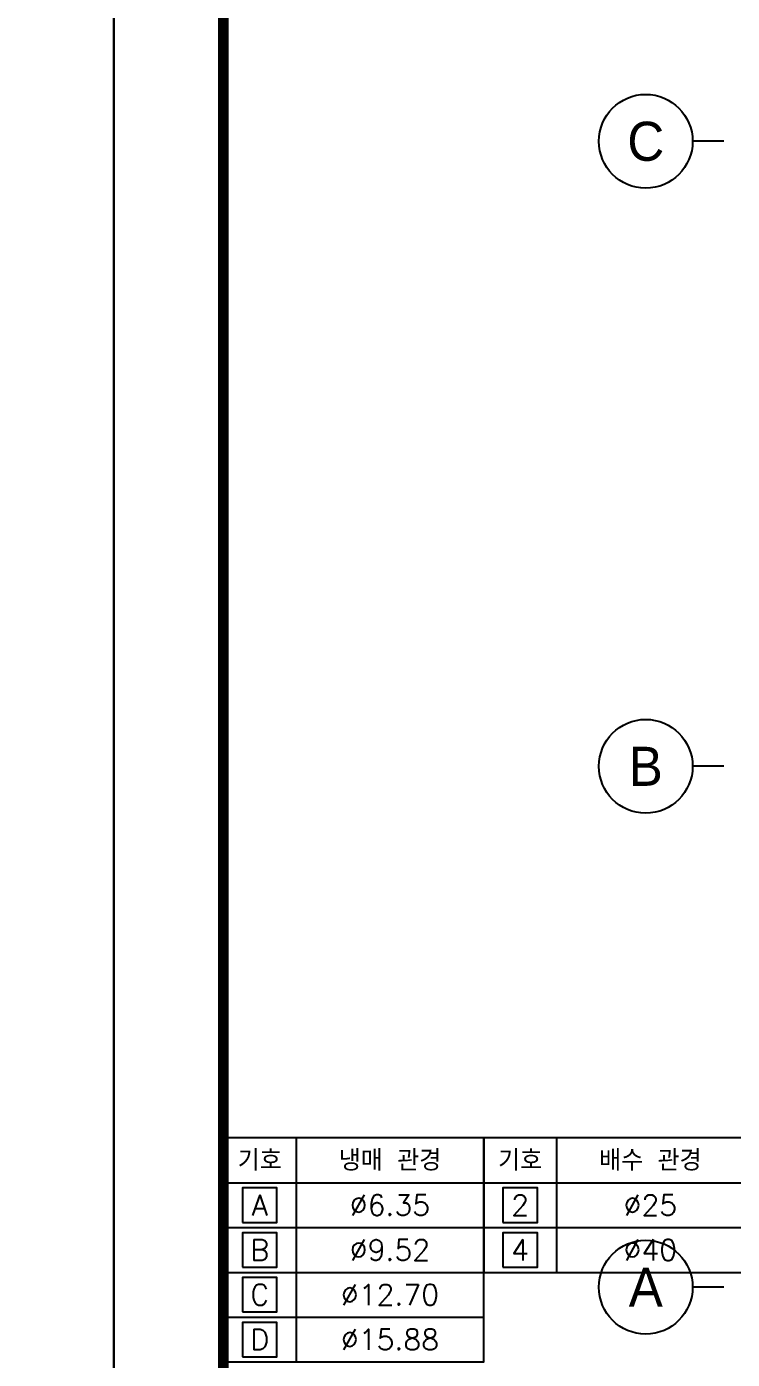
# Model space of a CAD drawing. Header units: millimetres. Extents: x -56261 to 196039, y 9480 to 100001.
# Drawn here: x 27001 to 33776, y 77086 to 89879 of the extents above; entities that cross this region are included whole.
import ezdxf
from ezdxf.enums import TextEntityAlignment as Align

# ---------------------------------------------------------------- set-up
doc = ezdxf.new("R2010")
doc.units = ezdxf.units.MM
for name, color, linetype in [('DVM_LEGEND', 7, 'Continuous'), ('FORM', 4, 'Continuous'), ('PLAN_DIM', 7, 'Continuous')]:
    doc.layers.add(name, color=color, linetype=linetype)
doc.styles.add('DVM_DEFAULT', font='romans.shx', dxfattribs={"bigfont": 'whgtxt.shx'})
doc.styles.add('Gtx', font='')
doc.styles.get('Gtx').set_extended_font_data('Dotum')

# ---------------------------------------------------------------- blocks, each defined once
blk = doc.blocks.new('FORM_기계', base_point=(381614, -321275))
at = {"layer": 'FORM', "color": 7}
blk.add_lwpolyline([(381614, -321275), (465714, -321275), (465714, -261875), (381614, -261875)], close=True, dxfattribs=at)
at = {"layer": 'FORM', "const_width": 200}
blk.add_lwpolyline([(463614, -319175), (383714, -319175), (383714, -263975), (463614, -263975)], close=True, dxfattribs=at)

msp = doc.modelspace()

# ---------------------------------------------------------------- linework, layer by layer
at = {"layer": 'DVM_LEGEND', "color": 7}
for p, q in [((29588.9, 79211.1), (29588.9, 78781.1)), ((32088.9, 79211.1), (32088.9, 78781.1)), ((29588.9, 78781.1), (29588.9, 78351.1)), ((32088.9, 78781.1), (32088.9, 78351.1)), ((29588.9, 78351.1), (29588.9, 77921.1)), ((32088.9, 78351.1), (32088.9, 77921.1)), ((29588.9, 77921.1), (29588.9, 77491.1)), ((29588.9, 77491.1), (29588.9, 77061.1))]:
    msp.add_line(p, q, dxfattribs=at)
for points in [[(28888.9, 79211.1), (28888.9, 78781.1), (31388.9, 78781.1), (31388.9, 79211.1)], [(31388.9, 79211.1), (31388.9, 78781.1), (33888.9, 78781.1), (33888.9, 79211.1)]]:
    msp.add_lwpolyline(points, close=True, dxfattribs=at)
for points in [[(28888.9, 78781.1), (28888.9, 78351.1), (31388.9, 78351.1), (31388.9, 78781.1)], [(31388.9, 78781.1), (31388.9, 78351.1), (33888.9, 78351.1), (33888.9, 78781.1)], [(28888.9, 78351.1), (28888.9, 77921.1), (31388.9, 77921.1), (31388.9, 78351.1)], [(31388.9, 78351.1), (31388.9, 77921.1), (33888.9, 77921.1), (33888.9, 78351.1)], [(28888.9, 77921.1), (28888.9, 77491.1), (31388.9, 77491.1), (31388.9, 77921.1)], [(28888.9, 77491.1), (28888.9, 77061.1), (31388.9, 77061.1), (31388.9, 77491.1)]]:
    msp.add_lwpolyline(points, dxfattribs=at)
at = {"layer": 'DVM_LEGEND', "color": 2}
for points in [[(29073.9, 78401.1), (29403.9, 78401.1), (29403.9, 78731.1), (29073.9, 78731.1)], [(31573.9, 78401.1), (31903.9, 78401.1), (31903.9, 78731.1), (31573.9, 78731.1)], [(29073.9, 77971.1), (29403.9, 77971.1), (29403.9, 78301.1), (29073.9, 78301.1)], [(31573.9, 77971.1), (31903.9, 77971.1), (31903.9, 78301.1), (31573.9, 78301.1)], [(29073.9, 77541.1), (29403.9, 77541.1), (29403.9, 77871.1), (29073.9, 77871.1)], [(29073.9, 77111.1), (29403.9, 77111.1), (29403.9, 77441.1), (29073.9, 77441.1)]]:
    msp.add_lwpolyline(points, close=True, dxfattribs=at)
at = {"layer": 'PLAN_DIM'}
for points in [[(33694.8, 88778.8), (33394.8, 88778.8, -1), (32494.8, 88778.8, -1), (33394.8, 88778.8, 0)], [(33694.8, 82778.8), (33394.8, 82778.8, -1), (32494.8, 82778.8, -1), (33394.8, 82778.8, 0)], [(33694.8, 77778.8), (33394.8, 77778.8, -1), (32494.8, 77778.8, -1), (33394.8, 77778.8, 0)]]:
    msp.add_lwpolyline(points, format="xyb", dxfattribs=at)

# ---------------------------------------------------------------- block references
at = {"layer": 'FORM', "xscale": 0.5, "yscale": 0.5, "zscale": 0.5}
for p in [(-14211.1, 70301.1), (27838.9, 70301.1)]:
    msp.add_blockref('FORM_기계', p, dxfattribs=at)

# ---------------------------------------------------------------- texts
at = {"layer": 'DVM_LEGEND', "color": 2, "style": 'DVM_DEFAULT'}
for s, p in [('기호', (29238.9, 78996.1)), ('냉매 관경', (30488.9, 78996.1)), ('기호', (31738.9, 78996.1)), ('배수 관경', (32988.9, 78996.1)), ('A', (29238.9, 78566.1)), ('∅6.35', (30488.9, 78566.1)), ('2', (31738.9, 78566.1)), ('∅25', (32988.9, 78566.1)), ('B', (29238.9, 78136.1)), ('∅9.52', (30488.9, 78136.1)), ('4', (31738.9, 78136.1)), ('∅40', (32988.9, 78136.1)), ('C', (29238.9, 77706.1)), ('∅12.70', (30488.9, 77706.1)), ('D', (29238.9, 77276.1)), ('∅15.88', (30488.9, 77276.1))]:
    msp.add_text(s, height=200, dxfattribs=at).set_placement(p, align=Align.MIDDLE_CENTER)
at = {"layer": 'PLAN_DIM', "style": 'Gtx'}
for s, p in [('C', (32944.8, 88778.8)), ('B', (32944.8, 82778.8)), ('A', (32944.8, 77778.8))]:
    msp.add_text(s, height=375, dxfattribs=at).set_placement(p, align=Align.MIDDLE)

doc.saveas('drawing.dxf')
